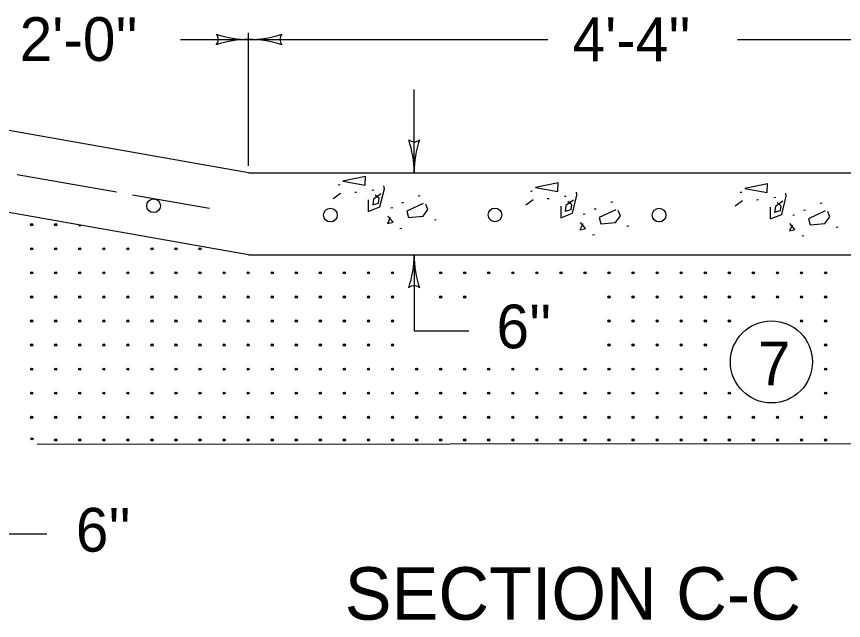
# Model space of a CAD drawing. Extents: x 1000 to 1036.3, y 1000 to 1022.
# Drawn here: x 1028.171 to 1031.952, y 1007.876 to 1010.636 of the extents above; entities that cross this region are included whole.
import ezdxf

# ---------------------------------------------------------------- set-up
doc = ezdxf.new("R2010")
doc.units = 0
for name, color, linetype in [('Level 1', 7, 'Continuous'), ('Level 2', 7, 'Continuous'), ('Level 4', 7, 'Continuous')]:
    doc.layers.add(name, color=color, linetype=linetype)

msp = doc.modelspace()

# ---------------------------------------------------------------- linework, layer by layer
at = {"layer": 'Level 1'}
for p, q in [((1028.9205, 1010.5313), (1029.2348, 1010.5313)), ((1029.2325, 1009.9543), (1029.2325, 1010.5618)), ((1029.2348, 1010.5313), (1030.6001, 1010.5313)), ((1031.4683, 1010.5313), (1032.4818, 1010.5313)), ((1029.9891, 1009.923), (1029.9891, 1010.3033)), ((1029.2325, 1009.9214), (1027.7554, 1010.1818)), ((1029.2325, 1009.9214), (1032.4825, 1009.9214)), ((1029.2325, 1009.5464), (1027.7553, 1009.8069)), ((1029.2325, 1009.5464), (1029.9891, 1009.5464)), ((1029.9891, 1009.5464), (1029.9891, 1009.2)), ((1029.9894, 1009.5464), (1032.4825, 1009.5464)), ((1029.9891, 1009.2), (1030.2391, 1009.2)), ((1028.2655, 1008.682), (1033.5165, 1008.6858)), ((1027.7553, 1008.2716), (1028.3105, 1008.2716))]:
    msp.add_line(p, q, dxfattribs=at)
for points in [[(1029.7669, 1009.9054), (1029.6634, 1009.8841), (1029.7658, 1009.8659), (1029.7669, 1009.9065)], [(1029.6503, 1009.8664), (1029.6418, 1009.8653)], [(1029.7797, 1009.7988), (1029.7797, 1009.7454), (1029.833, 1009.7658), (1029.8533, 1009.8489), (1029.8512, 1009.8628)], [(1030.6471, 1009.8765), (1030.5436, 1009.8552), (1030.646, 1009.837), (1030.6471, 1009.8776)], [(1031.6045, 1009.8715), (1031.501, 1009.8502), (1031.6034, 1009.832), (1031.6045, 1009.8726)], [(1029.6197, 1009.8052), (1029.6528, 1009.8287)], [(1029.7263, 1009.8324), (1029.7177, 1009.8313)], [(1029.8048, 1009.8429), (1029.7963, 1009.8418)], [(1029.8373, 1009.8265), (1029.8032, 1009.802), (1029.7999, 1009.7753), (1029.8266, 1009.7838), (1029.8298, 1009.8041), (1029.8117, 1009.8202)], [(1030.0168, 1009.8167), (1030.0083, 1009.8157)], [(1030.5305, 1009.8375), (1030.5219, 1009.8364)], [(1030.6598, 1009.7698), (1030.6598, 1009.7165), (1030.7132, 1009.7368), (1030.7334, 1009.82), (1030.7313, 1009.8339)], [(1030.6849, 1009.814), (1030.6764, 1009.8129)], [(1031.4879, 1009.8325), (1031.4793, 1009.8314)], [(1031.6173, 1009.7648), (1031.6173, 1009.7115), (1031.6706, 1009.7318), (1031.6908, 1009.815), (1031.6888, 1009.8289)], [(1029.9409, 1009.7853), (1029.9323, 1009.7843)], [(1030.0309, 1009.7813), (1029.9552, 1009.7461), (1029.9627, 1009.7183), (1030.0299, 1009.7237), (1030.0523, 1009.7547), (1030.0427, 1009.7792)], [(1030.4998, 1009.7763), (1030.5329, 1009.7998)], [(1030.6064, 1009.8035), (1030.5978, 1009.8024)], [(1030.7174, 1009.7976), (1030.6833, 1009.7731), (1030.6801, 1009.7464), (1030.7068, 1009.7549), (1030.71, 1009.7752), (1030.6918, 1009.7913)], [(1030.897, 1009.7878), (1030.8885, 1009.7868)], [(1031.4573, 1009.7713), (1031.4903, 1009.7948)], [(1031.5638, 1009.7985), (1031.5553, 1009.7974)], [(1031.6423, 1009.809), (1031.6338, 1009.8079)], [(1031.6748, 1009.7926), (1031.6408, 1009.7681), (1031.6375, 1009.7414), (1031.6642, 1009.7499), (1031.6674, 1009.7702), (1031.6493, 1009.7863)], [(1031.8544, 1009.7828), (1031.8459, 1009.7818)], [(1029.8912, 1009.7618), (1029.8827, 1009.7607)], [(1030.8211, 1009.7563), (1030.8125, 1009.7553)], [(1030.9111, 1009.7524), (1030.8353, 1009.7172), (1030.8428, 1009.6894), (1030.9101, 1009.6948), (1030.9325, 1009.7258), (1030.9228, 1009.7503)], [(1031.7785, 1009.7513), (1031.7699, 1009.7503)], [(1031.8685, 1009.7474), (1031.7928, 1009.7122), (1031.8003, 1009.6844), (1031.8675, 1009.6898), (1031.8899, 1009.7208), (1031.8803, 1009.7453)], [(1029.8801, 1009.7172), (1029.8673, 1009.6905), (1029.8928, 1009.6968), (1029.8694, 1009.7235)], [(1030.0902, 1009.7068), (1030.0816, 1009.7057)], [(1030.7713, 1009.7328), (1030.7628, 1009.7318)], [(1031.7288, 1009.7278), (1031.7203, 1009.7268)], [(1029.9331, 1009.6675), (1029.9245, 1009.6664)], [(1030.7603, 1009.6883), (1030.7474, 1009.6616), (1030.773, 1009.6679), (1030.7496, 1009.6946)], [(1030.9703, 1009.6778), (1030.9618, 1009.6768)], [(1031.7177, 1009.6833), (1031.7048, 1009.6566), (1031.7304, 1009.6629), (1031.707, 1009.6896)], [(1031.9278, 1009.6728), (1031.9192, 1009.6718)], [(1030.8133, 1009.6386), (1030.8047, 1009.6375)], [(1031.7707, 1009.6336), (1031.7621, 1009.6325)]]:
    msp.add_lwpolyline(points, dxfattribs=at)
msp.add_circle((1031.6229, 1009.0575), 0.1875, dxfattribs=at)
for centre, radius, start, end in [((1029.0566, 1010.5314), 0.0375, 318.7746, 40.8913), ((1029.0566, 1010.5314), 0.0375, 318.7746, 40.8913), ((1029.2348, 1010.0626), 0.4688, 90, 108.6688), ((1029.2348, 1010.0626), 0.4688, 90, 108.6688), ((1029.2348, 1011.0001), 0.4688, 251.3472, 269.9939), ((1029.2348, 1011.0001), 0.4688, 251.3472, 269.9939), ((1029.2348, 1011.0001), 0.4687, 269.9878, 270), ((1029.2348, 1011.0001), 0.4687, 269.9878, 270), ((1029.2348, 1011.0001), 0.4687, 270, 288.6688), ((1029.2348, 1011.0001), 0.4687, 270, 288.6688), ((1029.2348, 1010.0626), 0.4688, 89.9878, 90), ((1029.2348, 1010.0626), 0.4688, 89.9878, 90), ((1029.2348, 1010.0626), 0.4687, 71.3472, 89.9939), ((1029.2348, 1010.0626), 0.4687, 71.3472, 89.9939), ((1029.4131, 1010.5313), 0.0375, 138.7746, 220.8913), ((1029.4131, 1010.5313), 0.0375, 138.7746, 220.8913), ((1029.9891, 1010.1012), 0.0375, 228.7746, 310.8913), ((1029.5203, 1009.923), 0.4688, 0, 18.6688), ((1030.4578, 1009.923), 0.4688, 161.3472, 179.9939), ((1029.5203, 1009.923), 0.4688, 359.9878, 0), ((1029.5203, 1009.5464), 0.4688, 341.3472, 359.9939), ((1030.4578, 1009.5464), 0.4688, 179.9878, 180), ((1030.4578, 1009.5464), 0.4688, 180, 198.6688), ((1029.989, 1009.3682), 0.0375, 48.7746, 130.8913)]:
    msp.add_arc(centre, radius, start, end, dxfattribs=at)
at = {"layer": 'Level 2'}
for p, q in [((1028.1738, 1009.9148), (1028.628, 1009.8347)), ((1028.7013, 1009.8218), (1029.0533, 1009.7597))]:
    msp.add_line(p, q, dxfattribs=at)
for centre in [(1028.7981, 1009.7711), (1029.6062, 1009.7285), (1030.3589, 1009.7296), (1031.1091, 1009.7288)]:
    msp.add_circle(centre, 0.0313, dxfattribs=at)
at = {"layer": 'Level 4'}
for centre, radius in [((1028.2404, 1009.6846), 0.005), ((1028.2404, 1009.6846), 0.0025), ((1028.3504, 1009.6846), 0.005), ((1028.3504, 1009.6846), 0.0025), ((1028.2404, 1009.5746), 0.005), ((1028.2404, 1009.5746), 0.0025), ((1028.3504, 1009.5746), 0.005), ((1028.3504, 1009.5746), 0.0025), ((1028.4604, 1009.5746), 0.005), ((1028.4604, 1009.5746), 0.0025), ((1028.5704, 1009.5746), 0.005), ((1028.5704, 1009.5746), 0.0025), ((1028.6804, 1009.5746), 0.005), ((1028.6804, 1009.5746), 0.0025), ((1028.7904, 1009.5746), 0.005), ((1028.7904, 1009.5746), 0.0025), ((1028.9004, 1009.5746), 0.005), ((1028.9004, 1009.5746), 0.0025), ((1029.0104, 1009.5746), 0.005), ((1029.0104, 1009.5746), 0.0025), ((1028.2404, 1009.4646), 0.005), ((1028.2404, 1009.4646), 0.0025), ((1028.3504, 1009.4646), 0.005), ((1028.3504, 1009.4646), 0.0025), ((1028.4604, 1009.4646), 0.005), ((1028.4604, 1009.4646), 0.0025), ((1028.5704, 1009.4646), 0.005), ((1028.5704, 1009.4646), 0.0025), ((1028.6804, 1009.4646), 0.005), ((1028.6804, 1009.4646), 0.0025), ((1028.7904, 1009.4646), 0.005), ((1028.7904, 1009.4646), 0.0025), ((1028.9004, 1009.4646), 0.005), ((1028.9004, 1009.4646), 0.0025), ((1029.0104, 1009.4646), 0.005), ((1029.0104, 1009.4646), 0.0025), ((1029.1204, 1009.4646), 0.005), ((1029.1204, 1009.4646), 0.0025), ((1029.2304, 1009.4646), 0.005), ((1029.2304, 1009.4646), 0.0025), ((1029.3404, 1009.4646), 0.005), ((1029.3404, 1009.4646), 0.0025), ((1029.4504, 1009.4646), 0.005), ((1029.4504, 1009.4646), 0.0025), ((1029.5604, 1009.4646), 0.005), ((1029.5604, 1009.4646), 0.0025), ((1029.6704, 1009.4646), 0.005), ((1029.6704, 1009.4646), 0.0025), ((1029.7804, 1009.4646), 0.005), ((1029.7804, 1009.4646), 0.0025), ((1029.8904, 1009.4646), 0.005), ((1029.8904, 1009.4646), 0.0025), ((1030.1104, 1009.4646), 0.005), ((1030.1104, 1009.4646), 0.0025), ((1030.2204, 1009.4646), 0.005), ((1030.2204, 1009.4646), 0.0025), ((1030.3304, 1009.4646), 0.005), ((1030.3304, 1009.4646), 0.0025), ((1030.4404, 1009.4646), 0.005), ((1030.4404, 1009.4646), 0.0025), ((1030.5504, 1009.4646), 0.005), ((1030.5504, 1009.4646), 0.0025), ((1030.6604, 1009.4646), 0.005), ((1030.6604, 1009.4646), 0.0025), ((1030.7704, 1009.4646), 0.005), ((1030.7704, 1009.4646), 0.0025), ((1030.8804, 1009.4646), 0.005), ((1030.8804, 1009.4646), 0.0025), ((1030.9904, 1009.4646), 0.005), ((1030.9904, 1009.4646), 0.0025), ((1031.1004, 1009.4646), 0.005), ((1031.1004, 1009.4646), 0.0025), ((1031.2104, 1009.4646), 0.005), ((1031.2104, 1009.4646), 0.0025), ((1031.3204, 1009.4646), 0.005), ((1031.3204, 1009.4646), 0.0025), ((1031.4304, 1009.4646), 0.005), ((1031.4304, 1009.4646), 0.0025), ((1031.5404, 1009.4646), 0.005), ((1031.5404, 1009.4646), 0.0025), ((1031.6504, 1009.4646), 0.005), ((1031.6504, 1009.4646), 0.0025), ((1031.7604, 1009.4646), 0.005), ((1031.7604, 1009.4646), 0.0025), ((1031.8704, 1009.4646), 0.005), ((1031.8704, 1009.4646), 0.0025), ((1028.2404, 1009.3546), 0.005), ((1028.3504, 1009.3546), 0.005), ((1028.4604, 1009.3546), 0.005), ((1028.5704, 1009.3546), 0.005), ((1028.6804, 1009.3546), 0.005), ((1028.7904, 1009.3546), 0.005), ((1028.9004, 1009.3546), 0.005), ((1029.0104, 1009.3546), 0.005), ((1029.1204, 1009.3546), 0.005), ((1029.2304, 1009.3546), 0.005), ((1029.3404, 1009.3546), 0.005), ((1029.4504, 1009.3546), 0.005), ((1029.5604, 1009.3546), 0.005), ((1029.6704, 1009.3546), 0.005), ((1029.7804, 1009.3546), 0.005), ((1029.8904, 1009.3546), 0.005), ((1030.1104, 1009.3546), 0.005), ((1030.2204, 1009.3546), 0.005), ((1030.8804, 1009.3546), 0.005), ((1030.9904, 1009.3546), 0.005), ((1031.1004, 1009.3546), 0.005), ((1031.2104, 1009.3546), 0.005), ((1031.3204, 1009.3546), 0.005), ((1031.4304, 1009.3546), 0.005), ((1031.5404, 1009.3546), 0.005), ((1031.6504, 1009.3546), 0.005), ((1031.7604, 1009.3546), 0.005), ((1031.8704, 1009.3546), 0.005), ((1028.2404, 1009.3546), 0.0025), ((1028.3504, 1009.3546), 0.0025), ((1028.4604, 1009.3546), 0.0025), ((1028.5704, 1009.3546), 0.0025), ((1028.6804, 1009.3546), 0.0025), ((1028.7904, 1009.3546), 0.0025), ((1028.9004, 1009.3546), 0.0025), ((1029.0104, 1009.3546), 0.0025), ((1029.1204, 1009.3546), 0.0025), ((1029.2304, 1009.3546), 0.0025), ((1029.3404, 1009.3546), 0.0025), ((1029.4504, 1009.3546), 0.0025), ((1029.5604, 1009.3546), 0.0025), ((1029.6704, 1009.3546), 0.0025), ((1029.7804, 1009.3546), 0.0025), ((1029.8904, 1009.3546), 0.0025), ((1030.1104, 1009.3546), 0.0025), ((1030.2204, 1009.3546), 0.0025), ((1030.8804, 1009.3546), 0.0025), ((1030.9904, 1009.3546), 0.0025), ((1031.1004, 1009.3546), 0.0025), ((1031.2104, 1009.3546), 0.0025), ((1031.3204, 1009.3546), 0.0025), ((1031.4304, 1009.3546), 0.0025), ((1031.5404, 1009.3546), 0.0025), ((1031.6504, 1009.3546), 0.0025), ((1031.7604, 1009.3546), 0.0025), ((1031.8704, 1009.3546), 0.0025), ((1028.2404, 1009.2446), 0.005), ((1028.2404, 1009.2446), 0.0025), ((1028.3504, 1009.2446), 0.005), ((1028.3504, 1009.2446), 0.0025), ((1028.4604, 1009.2446), 0.005), ((1028.4604, 1009.2446), 0.0025), ((1028.5704, 1009.2446), 0.005), ((1028.5704, 1009.2446), 0.0025), ((1028.6804, 1009.2446), 0.005), ((1028.6804, 1009.2446), 0.0025), ((1028.7904, 1009.2446), 0.005), ((1028.7904, 1009.2446), 0.0025), ((1028.9004, 1009.2446), 0.005), ((1028.9004, 1009.2446), 0.0025), ((1029.0104, 1009.2446), 0.005), ((1029.0104, 1009.2446), 0.0025), ((1029.1204, 1009.2446), 0.005), ((1029.1204, 1009.2446), 0.0025), ((1029.2304, 1009.2446), 0.005), ((1029.2304, 1009.2446), 0.0025), ((1029.3404, 1009.2446), 0.005), ((1029.3404, 1009.2446), 0.0025), ((1029.4504, 1009.2446), 0.005), ((1029.4504, 1009.2446), 0.0025), ((1029.5604, 1009.2446), 0.005), ((1029.5604, 1009.2446), 0.0025), ((1029.6704, 1009.2446), 0.005), ((1029.6704, 1009.2446), 0.0025), ((1029.7804, 1009.2446), 0.005), ((1029.7804, 1009.2446), 0.0025), ((1029.8904, 1009.2446), 0.005), ((1029.8904, 1009.2446), 0.0025), ((1030.8804, 1009.2446), 0.005), ((1030.8804, 1009.2446), 0.0025), ((1030.9904, 1009.2446), 0.005), ((1030.9904, 1009.2446), 0.0025), ((1031.1004, 1009.2446), 0.005), ((1031.1004, 1009.2446), 0.0025), ((1031.2104, 1009.2446), 0.005), ((1031.2104, 1009.2446), 0.0025), ((1031.3204, 1009.2446), 0.005), ((1031.3204, 1009.2446), 0.0025), ((1031.4304, 1009.2446), 0.005), ((1031.4304, 1009.2446), 0.0025), ((1031.7604, 1009.2446), 0.005), ((1031.7604, 1009.2446), 0.0025), ((1031.8704, 1009.2446), 0.005), ((1031.8704, 1009.2446), 0.0025), ((1028.2404, 1009.1346), 0.005), ((1028.2404, 1009.1346), 0.0025), ((1028.3504, 1009.1346), 0.005), ((1028.3504, 1009.1346), 0.0025), ((1028.4604, 1009.1346), 0.005), ((1028.4604, 1009.1346), 0.0025), ((1028.5704, 1009.1346), 0.005), ((1028.5704, 1009.1346), 0.0025), ((1028.6804, 1009.1346), 0.005), ((1028.6804, 1009.1346), 0.0025), ((1028.7904, 1009.1346), 0.005), ((1028.7904, 1009.1346), 0.0025), ((1028.9004, 1009.1346), 0.005), ((1028.9004, 1009.1346), 0.0025), ((1029.0104, 1009.1346), 0.005), ((1029.0104, 1009.1346), 0.0025), ((1029.1204, 1009.1346), 0.005), ((1029.1204, 1009.1346), 0.0025), ((1029.2304, 1009.1346), 0.005), ((1029.2304, 1009.1346), 0.0025), ((1029.3404, 1009.1346), 0.005), ((1029.3404, 1009.1346), 0.0025), ((1029.4504, 1009.1346), 0.005), ((1029.4504, 1009.1346), 0.0025), ((1029.5604, 1009.1346), 0.005), ((1029.5604, 1009.1346), 0.0025), ((1029.6704, 1009.1346), 0.005), ((1029.6704, 1009.1346), 0.0025), ((1029.7804, 1009.1346), 0.005), ((1029.7804, 1009.1346), 0.0025), ((1029.8904, 1009.1346), 0.005), ((1029.8904, 1009.1346), 0.0025), ((1030.8804, 1009.1346), 0.005), ((1030.8804, 1009.1346), 0.0025), ((1030.9904, 1009.1346), 0.005), ((1030.9904, 1009.1346), 0.0025), ((1031.1004, 1009.1346), 0.005), ((1031.1004, 1009.1346), 0.0025), ((1031.2104, 1009.1346), 0.005), ((1031.2104, 1009.1346), 0.0025), ((1031.3204, 1009.1346), 0.005), ((1031.3204, 1009.1346), 0.0025), ((1031.8704, 1009.1346), 0.005), ((1031.8704, 1009.1346), 0.0025), ((1028.2404, 1009.0246), 0.005), ((1028.2404, 1009.0246), 0.0025), ((1028.3504, 1009.0246), 0.005), ((1028.3504, 1009.0246), 0.0025), ((1028.4604, 1009.0246), 0.005), ((1028.4604, 1009.0246), 0.0025), ((1028.5704, 1009.0246), 0.005), ((1028.5704, 1009.0246), 0.0025), ((1028.6804, 1009.0246), 0.005), ((1028.6804, 1009.0246), 0.0025), ((1028.7904, 1009.0246), 0.005), ((1028.7904, 1009.0246), 0.0025), ((1028.9004, 1009.0246), 0.005), ((1028.9004, 1009.0246), 0.0025), ((1029.0104, 1009.0246), 0.005), ((1029.0104, 1009.0246), 0.0025), ((1029.1204, 1009.0246), 0.005), ((1029.1204, 1009.0246), 0.0025), ((1029.2304, 1009.0246), 0.005), ((1029.2304, 1009.0246), 0.0025), ((1029.3404, 1009.0246), 0.005), ((1029.3404, 1009.0246), 0.0025), ((1029.4504, 1009.0246), 0.005), ((1029.4504, 1009.0246), 0.0025), ((1029.5604, 1009.0246), 0.005), ((1029.5604, 1009.0246), 0.0025), ((1029.6704, 1009.0246), 0.005), ((1029.6704, 1009.0246), 0.0025), ((1029.7804, 1009.0246), 0.005), ((1029.7804, 1009.0246), 0.0025), ((1029.8904, 1009.0246), 0.005), ((1029.8904, 1009.0246), 0.0025), ((1030.0004, 1009.0246), 0.005), ((1030.0004, 1009.0246), 0.0025), ((1030.1104, 1009.0246), 0.005), ((1030.1104, 1009.0246), 0.0025), ((1030.2204, 1009.0246), 0.005), ((1030.2204, 1009.0246), 0.0025), ((1030.3304, 1009.0246), 0.005), ((1030.3304, 1009.0246), 0.0025), ((1030.4404, 1009.0246), 0.005), ((1030.4404, 1009.0246), 0.0025), ((1030.5504, 1009.0246), 0.005), ((1030.5504, 1009.0246), 0.0025), ((1030.6604, 1009.0246), 0.005), ((1030.6604, 1009.0246), 0.0025), ((1030.7704, 1009.0246), 0.005), ((1030.7704, 1009.0246), 0.0025), ((1030.8804, 1009.0246), 0.005), ((1030.8804, 1009.0246), 0.0025), ((1030.9904, 1009.0246), 0.005), ((1030.9904, 1009.0246), 0.0025), ((1031.1004, 1009.0246), 0.005), ((1031.1004, 1009.0246), 0.0025), ((1031.2104, 1009.0246), 0.005), ((1031.2104, 1009.0246), 0.0025), ((1031.3204, 1009.0246), 0.005), ((1031.3204, 1009.0246), 0.0025), ((1031.8704, 1009.0246), 0.005), ((1031.8704, 1009.0246), 0.0025), ((1028.2404, 1008.9146), 0.005), ((1028.2404, 1008.9146), 0.0025), ((1028.3504, 1008.9146), 0.005), ((1028.3504, 1008.9146), 0.0025), ((1028.4604, 1008.9146), 0.005), ((1028.4604, 1008.9146), 0.0025), ((1028.5704, 1008.9146), 0.005), ((1028.5704, 1008.9146), 0.0025), ((1028.6804, 1008.9146), 0.005), ((1028.6804, 1008.9146), 0.0025), ((1028.7904, 1008.9146), 0.005), ((1028.7904, 1008.9146), 0.0025), ((1028.9004, 1008.9146), 0.005), ((1028.9004, 1008.9146), 0.0025), ((1029.0104, 1008.9146), 0.005), ((1029.0104, 1008.9146), 0.0025), ((1029.1204, 1008.9146), 0.005), ((1029.1204, 1008.9146), 0.0025), ((1029.2304, 1008.9146), 0.005), ((1029.2304, 1008.9146), 0.0025), ((1029.3404, 1008.9146), 0.005), ((1029.3404, 1008.9146), 0.0025), ((1029.4504, 1008.9146), 0.005), ((1029.4504, 1008.9146), 0.0025), ((1029.5604, 1008.9146), 0.005), ((1029.5604, 1008.9146), 0.0025), ((1029.6704, 1008.9146), 0.005), ((1029.6704, 1008.9146), 0.0025), ((1029.7804, 1008.9146), 0.005), ((1029.7804, 1008.9146), 0.0025), ((1029.8904, 1008.9146), 0.005), ((1029.8904, 1008.9146), 0.0025), ((1030.0004, 1008.9146), 0.005), ((1030.0004, 1008.9146), 0.0025), ((1030.1104, 1008.9146), 0.005), ((1030.1104, 1008.9146), 0.0025), ((1030.2204, 1008.9146), 0.005), ((1030.2204, 1008.9146), 0.0025), ((1030.3304, 1008.9146), 0.005), ((1030.3304, 1008.9146), 0.0025), ((1030.4404, 1008.9146), 0.005), ((1030.4404, 1008.9146), 0.0025), ((1030.5504, 1008.9146), 0.005), ((1030.5504, 1008.9146), 0.0025), ((1030.6604, 1008.9146), 0.005), ((1030.6604, 1008.9146), 0.0025), ((1030.7704, 1008.9146), 0.005), ((1030.7704, 1008.9146), 0.0025), ((1030.8804, 1008.9146), 0.005), ((1030.8804, 1008.9146), 0.0025), ((1030.9904, 1008.9146), 0.005), ((1030.9904, 1008.9146), 0.0025), ((1031.1004, 1008.9146), 0.005), ((1031.1004, 1008.9146), 0.0025), ((1031.2104, 1008.9146), 0.005), ((1031.2104, 1008.9146), 0.0025), ((1031.3204, 1008.9146), 0.005), ((1031.3204, 1008.9146), 0.0025), ((1031.4304, 1008.9146), 0.005), ((1031.4304, 1008.9146), 0.0025), ((1031.8704, 1008.9146), 0.005), ((1031.8704, 1008.9146), 0.0025), ((1028.2404, 1008.8046), 0.005), ((1028.2404, 1008.8046), 0.0025), ((1028.3504, 1008.8046), 0.005), ((1028.3504, 1008.8046), 0.0025), ((1028.4604, 1008.8046), 0.005), ((1028.4604, 1008.8046), 0.0025), ((1028.5704, 1008.8046), 0.005), ((1028.5704, 1008.8046), 0.0025), ((1028.6804, 1008.8046), 0.005), ((1028.6804, 1008.8046), 0.0025), ((1028.7904, 1008.8046), 0.005), ((1028.7904, 1008.8046), 0.0025), ((1028.9004, 1008.8046), 0.005), ((1028.9004, 1008.8046), 0.0025), ((1029.0104, 1008.8046), 0.005), ((1029.0104, 1008.8046), 0.0025), ((1029.1204, 1008.8046), 0.005), ((1029.1204, 1008.8046), 0.0025), ((1029.2304, 1008.8046), 0.005), ((1029.2304, 1008.8046), 0.0025), ((1029.3404, 1008.8046), 0.005), ((1029.3404, 1008.8046), 0.0025), ((1029.4504, 1008.8046), 0.005), ((1029.4504, 1008.8046), 0.0025), ((1029.5604, 1008.8046), 0.005), ((1029.5604, 1008.8046), 0.0025), ((1029.6704, 1008.8046), 0.005), ((1029.6704, 1008.8046), 0.0025), ((1029.7804, 1008.8046), 0.005), ((1029.7804, 1008.8046), 0.0025), ((1029.8904, 1008.8046), 0.005), ((1029.8904, 1008.8046), 0.0025), ((1030.0004, 1008.8046), 0.005), ((1030.0004, 1008.8046), 0.0025), ((1030.1104, 1008.8046), 0.005), ((1030.1104, 1008.8046), 0.0025), ((1030.2204, 1008.8046), 0.005), ((1030.2204, 1008.8046), 0.0025), ((1030.3304, 1008.8046), 0.005), ((1030.3304, 1008.8046), 0.0025), ((1030.4404, 1008.8046), 0.005), ((1030.4404, 1008.8046), 0.0025), ((1030.5504, 1008.8046), 0.005), ((1030.5504, 1008.8046), 0.0025), ((1030.6604, 1008.8046), 0.005), ((1030.6604, 1008.8046), 0.0025), ((1030.7704, 1008.8046), 0.005), ((1030.7704, 1008.8046), 0.0025), ((1030.8804, 1008.8046), 0.005), ((1030.8804, 1008.8046), 0.0025), ((1030.9904, 1008.8046), 0.005), ((1030.9904, 1008.8046), 0.0025), ((1031.1004, 1008.8046), 0.005), ((1031.1004, 1008.8046), 0.0025), ((1031.2104, 1008.8046), 0.005), ((1031.2104, 1008.8046), 0.0025), ((1031.3204, 1008.8046), 0.005), ((1031.3204, 1008.8046), 0.0025), ((1031.4304, 1008.8046), 0.005), ((1031.4304, 1008.8046), 0.0025), ((1031.5404, 1008.8046), 0.005), ((1031.5404, 1008.8046), 0.0025), ((1031.6504, 1008.8046), 0.005), ((1031.6504, 1008.8046), 0.0025), ((1031.7604, 1008.8046), 0.005), ((1031.7604, 1008.8046), 0.0025), ((1031.8704, 1008.8046), 0.005), ((1031.8704, 1008.8046), 0.0025), ((1028.2423, 1008.7061), 0.005), ((1028.2423, 1008.7061), 0.0025), ((1028.3504, 1008.7003), 0.005), ((1028.3504, 1008.7003), 0.0025), ((1028.4604, 1008.7003), 0.005), ((1028.4604, 1008.7003), 0.0025), ((1028.5704, 1008.7003), 0.005), ((1028.5704, 1008.7003), 0.0025), ((1028.6804, 1008.7003), 0.005), ((1028.6804, 1008.7003), 0.0025), ((1028.7904, 1008.7003), 0.005), ((1028.7904, 1008.7003), 0.0025), ((1028.9004, 1008.7003), 0.005), ((1028.9004, 1008.7003), 0.0025), ((1029.0104, 1008.7003), 0.005), ((1029.0104, 1008.7003), 0.0025), ((1029.1204, 1008.7003), 0.005), ((1029.1204, 1008.7003), 0.0025), ((1029.2304, 1008.7003), 0.005), ((1029.2304, 1008.7003), 0.0025), ((1029.3404, 1008.7003), 0.005), ((1029.3404, 1008.7003), 0.0025), ((1029.4504, 1008.7003), 0.005), ((1029.4504, 1008.7003), 0.0025), ((1029.5604, 1008.7003), 0.005), ((1029.5604, 1008.7003), 0.0025), ((1029.6704, 1008.7003), 0.005), ((1029.6704, 1008.7003), 0.0025), ((1029.7804, 1008.7003), 0.005), ((1029.7804, 1008.7003), 0.0025), ((1029.8904, 1008.7003), 0.005), ((1029.8904, 1008.7003), 0.0025), ((1030.0004, 1008.7003), 0.005), ((1030.0004, 1008.7003), 0.0025), ((1030.1104, 1008.7003), 0.005), ((1030.1104, 1008.7003), 0.0025), ((1030.2204, 1008.7003), 0.005), ((1030.2204, 1008.7003), 0.0025), ((1030.3304, 1008.7003), 0.005), ((1030.3304, 1008.7003), 0.0025), ((1030.4404, 1008.7003), 0.005), ((1030.4404, 1008.7003), 0.0025), ((1030.5504, 1008.7003), 0.005), ((1030.5504, 1008.7003), 0.0025), ((1030.6604, 1008.7003), 0.005), ((1030.6604, 1008.7003), 0.0025), ((1030.7704, 1008.7003), 0.005), ((1030.7704, 1008.7003), 0.0025), ((1030.8804, 1008.7003), 0.005), ((1030.8804, 1008.7003), 0.0025), ((1030.9904, 1008.7003), 0.005), ((1030.9904, 1008.7003), 0.0025), ((1031.1004, 1008.7003), 0.005), ((1031.1004, 1008.7003), 0.0025), ((1031.2104, 1008.7003), 0.005), ((1031.2104, 1008.7003), 0.0025), ((1031.3204, 1008.7003), 0.005), ((1031.3204, 1008.7003), 0.0025), ((1031.4304, 1008.7003), 0.005), ((1031.4304, 1008.7003), 0.0025), ((1031.5404, 1008.7003), 0.005), ((1031.5404, 1008.7003), 0.0025), ((1031.6504, 1008.7003), 0.005), ((1031.6504, 1008.7003), 0.0025), ((1031.7604, 1008.7003), 0.005), ((1031.7604, 1008.7003), 0.0025), ((1031.8704, 1008.7003), 0.005), ((1031.8704, 1008.7003), 0.0025)]:
    msp.add_circle(centre, radius, dxfattribs=at)
for radius, start, end in [(0.005, 185.8549, 334.0535), (0.0025, 203.1801, 316.7283)]:
    msp.add_arc((1028.4604, 1009.6846), radius, start, end, dxfattribs=at)

# ---------------------------------------------------------------- texts
at = {"layer": 'Level 1'}
for s, height, p in [("2'-0''", 0.2, (1028.1856, 1010.4333)), ("4'-4''", 0.2, (1030.7137, 1010.4319)), ("6''", 0.2, (1030.3659, 1009.1198)), ('7', 0.2, (1031.5608, 1008.9507)), ("6''", 0.2, (1028.4426, 1008.1903)), ('SECTION C-C', 0.24, (1029.6717, 1007.8792))]:
    msp.add_text(s, height=height, dxfattribs=at).set_placement(p)

doc.saveas('drawing.dxf')
